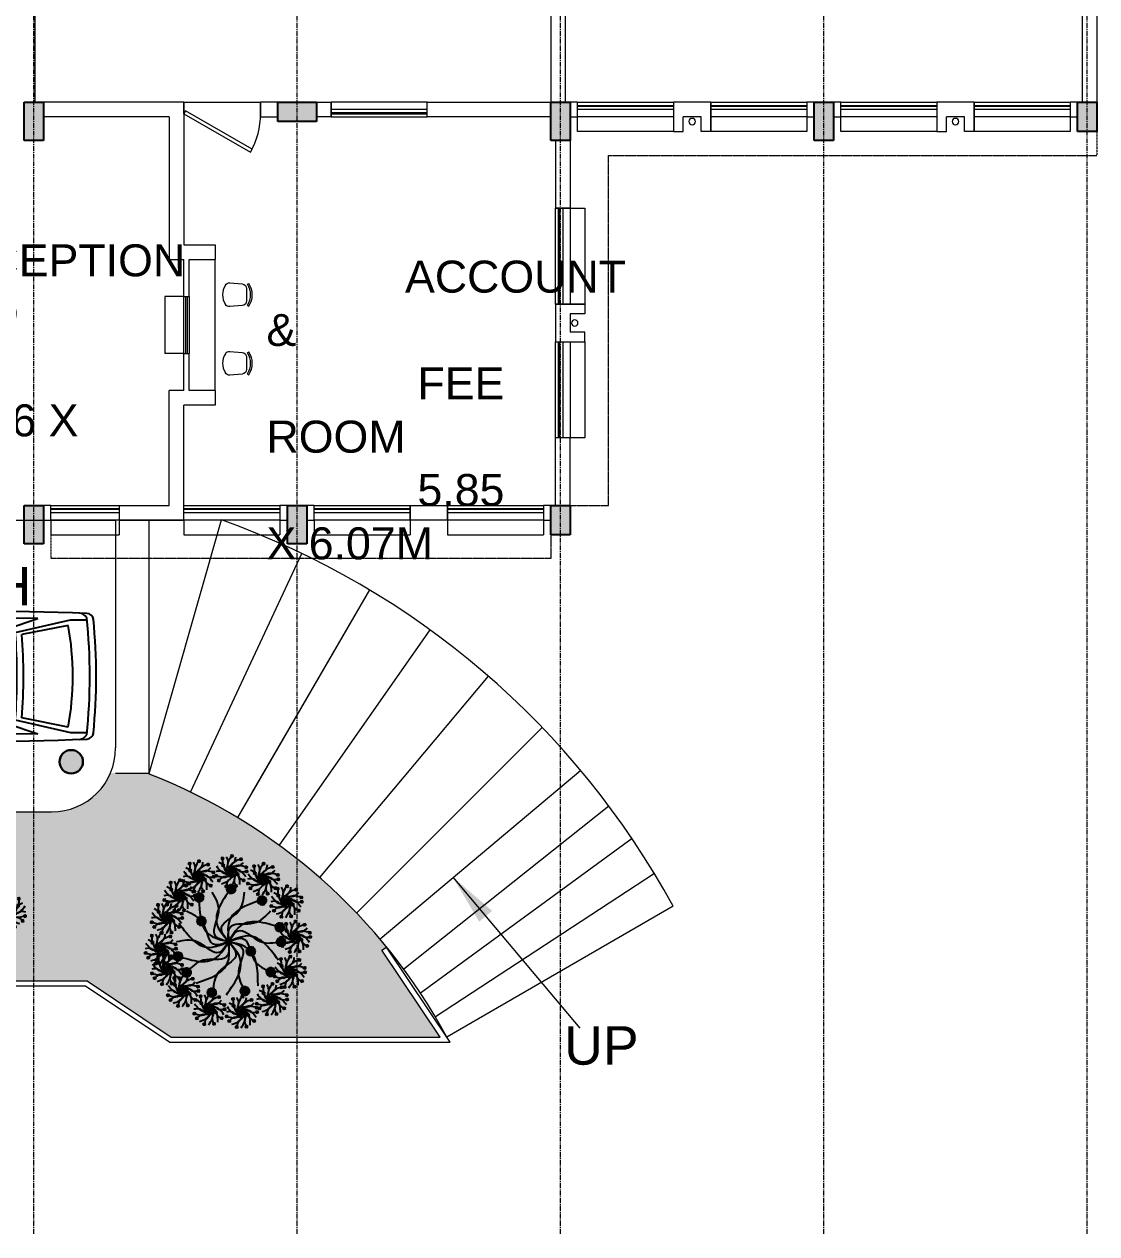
# Model space of a CAD drawing. Header units: inches. Extents: x 719368 to 6315912, y -2624014 to 446967.
# Drawn here: x 5495102 to 5511862, y -2014013 to -1995113 of the extents above; entities that cross this region are included whole.
import ezdxf
from ezdxf.lldxf.tags import DXFTag

# ---------------------------------------------------------------- set-up
doc = ezdxf.new("R2010")
doc.units = ezdxf.units.IN
doc.header["$LTSCALE"] = 20
doc.header["$MEASUREMENT"] = 0
doc.header["$PDMODE"] = 3
for name, pattern in [('CENTER', [2, 1.25, -0.25, 0.25, -0.25]), ('CENTER2', [1.125, 0.75, -0.125, 0.125, -0.125]), ('DASHED2', [0.375, 0.25, -0.125])]:
    doc.linetypes.add(name, pattern=pattern)
doc.layers.get('0').update_dxf_attribs({"color": 51, "lineweight": 30})
doc.layers.get('Defpoints').update_dxf_attribs({"lineweight": 25})
doc.layers.add('Arrow', color=7, linetype='Continuous')
doc.layers.add('Tree', color=3, linetype='Continuous')
for name, color, linetype, lineweight in [('CLL LEV.', 252, 'Continuous', 18), ('COLUMN', 2, 'Continuous', 25), ('DIM', 7, 'Continuous', 13), ('DOOR', 43, 'Continuous', 13), ('FIXTURE', 15, 'DASHDOT', 9), ('Furniture', 13, 'Continuous', 13), ('GRID', 202, 'CENTER', 5), ('Landscaping', 82, 'Continuous', 9), ('PROJ.', 30, 'DASHED2', 13), ('Railing', 34, 'Continuous', 20), ('ramp', 9, 'Continuous', 5), ('Text', 7, 'Continuous', 15), ('Ventilator', 6, 'DASHED', 20), ('WALL', 1, 'Continuous', 18), ('window', 71, 'Continuous', 18), ('Window-Wall', 7, 'Continuous', 20)]:
    doc.layers.add(name, color=color, linetype=linetype, lineweight=lineweight)
doc.styles.add('L120', font='simplex.shx', dxfattribs={"height": 1})
doc.styles.get("Standard").update_dxf_attribs({"font": 'TCCM____.TTF', "height": 100})
doc.styles.add('Tabrej', font='romans.shx')
doc.styles.add('Tabrej.', font='GOTHIC.TTF', dxfattribs={"height": 1})
tags = doc.linetypes.add('DASHDOT', pattern=[1, 0.5, -0.25, 0, -0.25]).pattern_tags.tags
tags[10:11] = [DXFTag(74, 4), DXFTag(75, 0), DXFTag(340, '0'), DXFTag(46, 1.0), DXFTag(50, 0.0), DXFTag(44, 0.0), DXFTag(45, 0.0)]
tags[8:9] = [DXFTag(74, 4), DXFTag(75, 0), DXFTag(340, '0'), DXFTag(46, 1.0), DXFTag(50, 0.0), DXFTag(44, 0.0), DXFTag(45, 0.0)]
tags[6:7] = [DXFTag(74, 4), DXFTag(75, 0), DXFTag(340, '0'), DXFTag(46, 1.0), DXFTag(50, 0.0), DXFTag(44, 0.0), DXFTag(45, 0.0)]
tags[4:5] = [DXFTag(74, 4), DXFTag(75, 0), DXFTag(340, '0'), DXFTag(46, 1.0), DXFTag(50, 0.0), DXFTag(44, 0.0), DXFTag(45, 0.0)]
tags = doc.linetypes.add('DASHED', pattern=[0.75, 0.5, -0.25]).pattern_tags.tags
tags[6:7] = [DXFTag(74, 4), DXFTag(75, 0), DXFTag(340, '0'), DXFTag(46, 1.0), DXFTag(50, 0.0), DXFTag(44, 0.0), DXFTag(45, 0.0)]
tags[4:5] = [DXFTag(74, 4), DXFTag(75, 0), DXFTag(340, '0'), DXFTag(46, 1.0), DXFTag(50, 0.0), DXFTag(44, 0.0), DXFTag(45, 0.0)]
doc.dimstyles.new('DIM', dxfattribs={"dimtxt": 0.8, "dimasz": 0.4, "dimexe": 0.18, "dimexo": 0.0625, "dimgap": 0.1, "dimtad": 0, "dimdec": 3, "dimzin": 0, "dimdsep": 46, "dimtxsty": 'Tabrej', "dimcen": 0, "dimclrd": 251, "dimclre": 256, "dimclrt": 7, "dimadec": 0, "dimazin": 0, "dimtfac": 1, "dimtdec": 3, "dimtofl": 0, "dimtmove": 0, "dimatfit": 3, "dimfxl": 1, "dimtolj": 1, "dimtzin": 0, "dimlwd": -1, "dimlwe": -1, "dimarcsym": 0})
doc.dimstyles.get("Standard").update_dxf_attribs({"dimtxt": 0.18, "dimasz": 0.18, "dimexe": 0.18, "dimexo": 0.0625, "dimgap": 0.09, "dimtad": 0, "dimtih": 1, "dimtoh": 1, "dimdec": 4, "dimzin": 0, "dimdsep": 46, "dimtxsty": 'Standard', "dimcen": 0.09, "dimadec": 0, "dimazin": 0, "dimtfac": 1, "dimtdec": 4, "dimtofl": 0, "dimtmove": 0, "dimatfit": 3, "dimfxl": 1, "dimtolj": 1, "dimtzin": 0, "dimarcsym": 0})

# ---------------------------------------------------------------- blocks, each defined once
blk = doc.blocks.new('*U81')
for p, q in [((0, 0), (0, 5.999999999999999)), ((40, -1.474376176702208e-14), (40, 5.999999999999984))]:
    blk.add_line(p, q)
blk.add_lwpolyline([(0, 8.881784197001252e-16), (34.64101615137753, -20.00000000000001), (35.51601615137753, -18.48445554337724), (0.875, 1.515544456622766)], close=True)
blk.add_arc((0, 0), 40, 330.0000000000001, 359.9999999999999)
blk = doc.blocks.new('New Doors')
at = {"layer": 'DOOR'}
blk.add_line((0, 0.1799072477216317), (1.199381651477543, 0.1799072477216312), dxfattribs=at)
at = {"layer": 'DOOR', "xscale": 0.0299845412869386, "yscale": 0.0299845412869386, "zscale": 0.0299845412869386}
blk.add_blockref('*U81', (0, 0), dxfattribs=at)
blk = doc.blocks.new('VENTILATOR')
at = {"layer": 'Ventilator', "ltscale": 0.02}
for p, q in [((-0.180000000000291, -1.5), (-0.180000000000291, 0)), ((-0.1649999999990541, 0), (-0.1649999999990541, -1.5))]:
    blk.add_line(p, q, dxfattribs=at)
at = {"layer": 'Window-Wall'}
for p, q in [((-0.2299999999995634, 0), (0, 0)), ((-0.2299999999995634, -1.5), (-0.2299999999995634, 0)), ((-0.1149999999997817, 0), (-0.1149999999997817, -1.5)), ((0, 0), (0, -1.5)), ((-0.2299999999995634, -1.5), (0, -1.5))]:
    blk.add_line(p, q, dxfattribs=at)
blk = doc.blocks.new('1.5 M Window')
at = {"layer": 'CLL LEV.'}
for p, q in [((-0.2299999999995634, 0), (-0.4599999999991269, 0)), ((-0.4599999999991269, 0), (-0.4599999999991269, -1.5)), ((-0.4599999999991269, -1.5), (-0.2299999999995634, -1.5))]:
    blk.add_line(p, q, dxfattribs=at)
at = {"layer": 'window'}
for p, q in [((-0.0650000000005093, 0), (-0.0650000000005093, -1.5)), ((-0.0499999999992724, -1.5), (-0.0499999999992724, 0))]:
    blk.add_line(p, q, dxfattribs=at)
at = {"layer": 'Window-Wall'}
for p, q in [((0, 0), (-0.2299999999995634, 0)), ((-0.2299999999995634, 0), (-0.2299999999995634, -1.5)), ((-0.1149999999997817, 0), (-0.1149999999997817, -1.5)), ((0, -1.5), (0, 0)), ((-0.2299999999995634, -1.5), (0, -1.5))]:
    blk.add_line(p, q, dxfattribs=at)
blk = doc.blocks.new('New Shaft')
at = {"layer": 'FIXTURE'}
blk.add_circle((0.3274999999975989, -0.3024592772420078), 0.05, dxfattribs=at)
at = {"layer": 'WALL'}
for p, q in [((0.0349999999925785, 0), (0.6199999999971624, 0)), ((0.0349999999907595, -4.547e-13), (0.0349999999907595, -0.4599999999995817)), ((0.6199999999971624, -8.527e-13), (0.6199999999953434, -0.4600000000008322)), ((0.1849999999903957, -0.4600000000000364), (0.1849999999903957, -0.2300000000000182)), ((0.1849999999903957, -0.2299999999991655), (0.4699999999993452, -0.2299999999991087)), ((0.4699999999993452, -0.4599999999999796), (0.4699999999993452, -0.2299999999999613)), ((0.0349999999907595, -0.4599999999991269), (0.1849999999922147, -0.4599999999991269)), ((0.6199999999989814, -0.4599999999999796), (0.4699999999975262, -0.4599999999999796))]:
    blk.add_line(p, q, dxfattribs=at)
blk = doc.blocks.new('chair1')
for p, q in [((527.4870721769571, 223.5729166666651), (555.8742031836962, 242.9956905133836)), ((527.4870721769564, -223.572916666668), (555.8742031836954, -242.9956905133866))]:
    blk.add_line(p, q)
blk.add_lwpolyline([(57.78737914823243, 204.2636756420529, -0.2838044351802746), (154.6206205289036, 253.0051443462078), (416.0407490489385, 230.2729592575098, -0.3890307372447043), (510.2891555102902, 127.4733835630678), (510.2891555102893, -127.4733835630707, -0.3890307372447047), (416.0407490489378, -230.2729592575127), (154.6206205289036, -253.0051443462107, -0.2838044351802786), (57.78737914823093, -204.2636756420537)], format="xyb")
for centre, radius, start, end in [((389.6731711266473, -1.5972e-12), 389.7073621372094, 148.3892090100921, 211.6107909899075), ((200.7266555102896, -1.0829e-12), 395.9257745676757, 325.6196552761551, 34.38034472384486), ((200.7266555102896, -1.0829e-12), 430.3216079010089, 325.6196552761551, 34.38034472384486)]:
    blk.add_arc(centre, radius, start, end)
blk = doc.blocks.new('*D777')
at = {"layer": 'Defpoints', "color": 0, "transparency": 16777216}
for p in [(5495252.450224152, -1992981.78632938), (5495252.450224152, -1996331.78632938), (5495273.377288166, -1996331.78632938)]:
    blk.add_point(p, dxfattribs=at)
at = {"layer": 'DIM', "transparency": 16777216}
for p, q in [((5495252.512724152, -1992981.78632938), (5495273.557288165, -1992981.78632938)), ((5495252.512724152, -1996331.78632938), (5495273.557288165, -1996331.78632938))]:
    blk.add_line(p, q, dxfattribs=at)
at = {"layer": 'DIM', "color": 251, "transparency": 16777216}
for p, q in [((5495273.377288166, -1992982.18632938), (5495273.377288166, -1994653.948234142)), ((5495273.377288166, -1996331.386329381), (5495273.377288166, -1994659.624424619))]:
    blk.add_line(p, q, dxfattribs=at)
for points in [[(5495273.310621499, -1992982.18632938), (5495273.443954832, -1992982.18632938), (5495273.377288166, -1992981.78632938)], [(5495273.310621499, -1996331.386329381), (5495273.443954832, -1996331.386329381), (5495273.377288166, -1996331.78632938)]]:
    blk.add_solid(points, dxfattribs=at)
at = {"layer": 'DIM', "color": 7, "transparency": 16777216, "insert": (5495273.377288166, -1994656.78632938), "char_height": 0.5, "attachment_point": 5, "rotation": 90, "style": 'Tabrej'}
blk.add_mtext('\\A1;3350.000\\P [10990\'-10"]', dxfattribs=at)
blk = doc.blocks.new('PLANTDF')
at = {"color": 1, "lineweight": -3}
for centre, start, end in [((9523.17395564638, -929.8259844103453), 254.6787355318637, 318.507277087344), ((9523.19695174116, -929.8241370136044), 230.6787355320873, 294.507277088827), ((9523.153699072403, -929.8370254456399), 278.6787355325631, 342.5072770895728), ((9523.15167432236, -929.9194610050688), 14.67873553222624, 78.50727708772446), ((9523.216351576262, -929.9278691417012), 86.67873553321755, 150.5072770882663), ((9523.21871112303, -929.8318026870965), 206.6787355312655, 270.5072770896726), ((9523.13968456489, -929.8553510241801), 302.6787355334631, 6.507277088643888), ((9523.138576382466, -929.9004695011748), 350.6787355326362, 54.507277088133), ((9523.23386993518, -929.912857800972), 110.6787355335168, 174.5072770892628), ((9523.2354713972, -929.8476559662345), 182.6787355316195, 246.5072770898981), ((9523.134335359508, -929.8777924869544), 326.6787355310985, 30.50727708836977), ((9523.24376809006, -929.892018900338), 134.6787355333775, 198.507277089071), ((9523.24433456, -929.8689556750328), 158.6787355324081, 222.5072770895164), ((9522.984943451838, -929.8797582678993), 254.6787355318637, 318.507277087344), ((9522.982352231855, -929.9852570526332), 38.67873553348718, 102.5072770877422), ((9523.005229902168, -929.9882311828908), 62.67873553118743, 126.5072770889639), ((9523.007939546615, -929.877910871158), 230.6787355320873, 294.507277088827), ((9522.96468687786, -929.890799303193), 278.6787355325631, 342.5072770895728), ((9522.962662127818, -929.9732348626221), 14.67873553222624, 78.50727708772446), ((9523.027339381717, -929.981642999254), 86.67873553321755, 150.5072770882663), ((9523.029698928487, -929.8855765446502), 206.6787355312655, 270.5072770896726), ((9522.950672370347, -929.909124881734), 302.6787355334631, 6.507277088643888), ((9522.94956418792, -929.9542433587284), 350.6787355326362, 54.507277088133), ((9523.04485774064, -929.966631658526), 110.6787355335168, 174.5072770892628), ((9523.04645920266, -929.9014298237882), 182.6787355316195, 246.5072770898981), ((9522.945323164966, -929.9315663445076), 326.6787355310985, 30.50727708836977), ((9523.054755895517, -929.9457927578917), 134.6787355333775, 198.507277089071), ((9523.05532236546, -929.922729532586), 158.6787355324081, 222.5072770895164), ((9523.1713644264, -929.9314831950801), 38.67873553348718, 102.5072770877422), ((9523.19424209671, -929.9344573253377), 62.67873553118743, 126.5072770889639), ((9523.361289236855, -929.8909964100154), 254.6787355318637, 318.507277087344), ((9523.358698016877, -929.9964951947501), 38.67873553348718, 102.5072770877422), ((9523.381575687188, -929.9994693250077), 62.67873553118743, 126.5072770889639), ((9523.384285331636, -929.8891490132744), 230.6787355320873, 294.507277088827), ((9523.34103266288, -929.9020374453099), 278.6787355325631, 342.5072770895728), ((9523.339007912838, -929.9844730047392), 14.67873553222624, 78.50727708772446), ((9523.403685166739, -929.9928811413713), 86.67873553321755, 150.5072770882663), ((9523.406044713509, -929.8968146867663), 206.6787355312655, 270.5072770896726), ((9523.327018155367, -929.92036302385), 302.6787355334631, 6.507277088643888), ((9523.325909972944, -929.965481500845), 350.6787355326362, 54.507277088133), ((9523.42120352566, -929.9778698006422), 110.6787355335168, 174.5072770892628), ((9523.42280498768, -929.9126679659047), 182.6787355316195, 246.5072770898981), ((9523.321668949984, -929.9428044866246), 326.6787355310985, 30.50727708836977), ((9523.43110168054, -929.9570309000079), 134.6787355333775, 198.507277089071), ((9523.431668150477, -929.9339676747028), 158.6787355324081, 222.5072770895164), ((9522.866448887253, -930.0317781967972), 254.6787355318637, 318.507277087344), ((9522.863857667275, -930.137276981532), 38.67873553348718, 102.5072770877422), ((9522.886735337584, -930.1402511117894), 62.67873553118743, 126.5072770889639), ((9522.889444982033, -930.029930800056), 230.6787355320873, 294.507277088827), ((9522.84619231328, -930.042819232092), 278.6787355325631, 342.5072770895728), ((9522.844167563237, -930.1252547915207), 14.67873553222624, 78.50727708772446), ((9522.908844817137, -930.1336629281527), 86.67873553321755, 150.5072770882663), ((9522.911204363903, -930.037596473548), 206.6787355312655, 270.5072770896726), ((9522.832177805763, -930.0611448106321), 302.6787355334631, 6.507277088643888), ((9522.83106962334, -930.1062632876267), 350.6787355326362, 54.507277088133), ((9522.92636317606, -930.118651587424), 110.6787355335168, 174.5072770892628), ((9522.927964638076, -930.0534497526863), 182.6787355316195, 246.5072770898981), ((9522.826828600384, -930.0835862734067), 326.6787355310985, 30.50727708836977), ((9522.936261330937, -930.0978126867896), 134.6787355333775, 198.507277089071), ((9522.936827800873, -930.0747494614847), 158.6787355324081, 222.5072770895164), ((9523.336639266836, -930.0308945579214), 254.6787355318637, 318.507277087344), ((9523.334048046852, -930.136393342656), 38.67873553348718, 102.5072770877422), ((9523.356925717164, -930.1393674729137), 62.67873553118743, 126.5072770889639), ((9523.359635361612, -930.0290471611803), 230.6787355320873, 294.507277088827), ((9523.316382692858, -930.0419355932152), 278.6787355325631, 342.5072770895728), ((9523.314357942816, -930.1243711526448), 14.67873553222624, 78.50727708772446), ((9523.379035196716, -930.132779289277), 86.67873553321755, 150.5072770882663), ((9523.381394743486, -930.0367128346724), 206.6787355312655, 270.5072770896726), ((9523.302368185345, -930.060261171756), 302.6787355334631, 6.507277088643888), ((9523.301260002918, -930.1053796487506), 350.6787355326362, 54.507277088133), ((9523.396553555636, -930.1177679485482), 110.6787355335168, 174.5072770892628), ((9523.398155017656, -930.0525661138104), 182.6787355316195, 246.5072770898981), ((9523.297018979965, -930.0827026345306), 326.6787355310985, 30.50727708836977), ((9523.40645171051, -930.0969290479137), 134.6787355333775, 198.507277089071), ((9523.407018180456, -930.0738658226088), 158.6787355324081, 222.5072770895164), ((9522.851616587606, -930.1180319267213), 254.6787355318637, 318.507277087344), ((9522.87461268238, -930.1161845299803), 230.6787355320873, 294.507277088827), ((9522.831360013628, -930.1290729620152), 278.6787355325631, 342.5072770895728), ((9522.829335263588, -930.2115085214444), 14.67873553222624, 78.50727708772446), ((9522.896372064257, -930.1238502034724), 206.6787355312655, 270.5072770896726), ((9522.817345506115, -930.1473985405563), 302.6787355334631, 6.507277088643888), ((9522.81623732369, -930.1925170175508), 350.6787355326362, 54.507277088133), ((9522.911530876407, -930.204905317348), 110.6787355335168, 174.5072770892628), ((9522.913132338428, -930.1397034826106), 182.6787355316195, 246.5072770898981), ((9522.811996300736, -930.16984000333), 326.6787355310985, 30.50727708836977), ((9522.921429031288, -930.184066416714), 134.6787355333775, 198.507277089071), ((9522.921995501225, -930.1610031914082), 158.6787355324081, 222.5072770895164), ((9522.849025367625, -930.2235307114553), 38.67873553348718, 102.5072770877422), ((9522.871903037936, -930.2265048417128), 62.67873553118743, 126.5072770889639), ((9522.894012517489, -930.2199166580763), 86.67873553321755, 150.5072770882663), ((9523.028163981247, -930.1883308580498), 254.6787355318637, 318.507277087344), ((9523.051160076024, -930.1864834613092), 230.6787355320873, 294.507277088827), ((9523.007907407271, -930.1993718933444), 278.6787355325631, 342.5072770895728), ((9523.005882657228, -930.2818074527733), 14.67873553222624, 78.50727708772446), ((9523.070559911132, -930.2902155894052), 86.67873553321755, 150.5072770882663), ((9523.0729194579, -930.1941491348014), 206.6787355312655, 270.5072770896726), ((9522.99389289976, -930.217697471884), 302.6787355334631, 6.507277088643888), ((9522.992784717331, -930.26281594888), 350.6787355326362, 54.507277088133), ((9523.088078270048, -930.2752042486763), 110.6787355335168, 174.5072770892628), ((9523.089679732071, -930.2100024139386), 182.6787355316195, 246.5072770898981), ((9522.988543694377, -930.2401389346588), 326.6787355310985, 30.50727708836977), ((9523.097976424928, -930.254365348042), 134.6787355333775, 198.507277089071), ((9523.098542894868, -930.2313021227368), 158.6787355324081, 222.5072770895164), ((9523.025572761266, -930.293829642784), 38.67873553348718, 102.5072770877422), ((9523.04845043158, -930.2968037730417), 62.67873553118743, 126.5072770889639), ((9523.460761159604, -930.2531015847452), 254.6787355318637, 318.507277087344), ((9523.458169939624, -930.3586003694801), 38.67873553348718, 102.5072770877422), ((9523.481047609934, -930.3615744997372), 62.67873553118743, 126.5072770889639), ((9523.48375725438, -930.251254188004), 230.6787355320873, 294.507277088827), ((9523.440504585627, -930.2641426200398), 278.6787355325631, 342.5072770895728), ((9523.438479835584, -930.3465781794687), 14.67873553222624, 78.50727708772446), ((9523.503157089486, -930.3549863161007), 86.67873553321755, 150.5072770882663), ((9523.505516636253, -930.258919861497), 206.6787355312655, 270.5072770896726), ((9523.42649007811, -930.28246819858), 302.6787355334631, 6.507277088643888), ((9523.425381895688, -930.3275866755754), 350.6787355326362, 54.507277088133), ((9523.520675448404, -930.339974975372), 110.6787355335168, 174.5072770892628), ((9523.522276910424, -930.2747731406344), 182.6787355316195, 246.5072770898981), ((9523.421140872731, -930.3049096613547), 326.6787355310985, 30.50727708836977), ((9523.530573603284, -930.3191360747376), 134.6787355333775, 198.507277089071), ((9522.898638930952, -930.3029132006261), 254.6787355318637, 318.507277087344), ((9522.896047710972, -930.4084119853608), 38.67873553348718, 102.5072770877422), ((9522.91892538128, -930.411386115618), 62.67873553118743, 126.5072770889639), ((9522.921635025728, -930.3010658038851), 230.6787355320873, 294.507277088827), ((9522.878382356976, -930.3139542359207), 278.6787355325631, 342.5072770895728), ((9522.876357606934, -930.3963897953496), 14.67873553222624, 78.50727708772446), ((9522.941034860833, -930.4047979319816), 86.67873553321755, 150.5072770882663), ((9522.943394407605, -930.3087314773774), 206.6787355312655, 270.5072770896726), ((9522.864367849465, -930.3322798144608), 302.6787355334631, 6.507277088643888), ((9522.86325966704, -930.3773982914554), 350.6787355326362, 54.507277088133), ((9522.958553219756, -930.3897865912528), 110.6787355335168, 174.5072770892628), ((9522.960154681774, -930.324584756515), 182.6787355316195, 246.5072770898981), ((9522.85901864408, -930.3547212772354), 326.6787355310985, 30.50727708836977), ((9522.968451374636, -930.3689476906185), 134.6787355333775, 198.507277089071), ((9522.96901784457, -930.3458844653136), 158.6787355324081, 222.5072770895164), ((9523.401171842115, -930.3444954964276), 254.6787355318637, 318.507277087344), ((9523.380915268139, -930.3555365317222), 278.6787355325631, 342.5072770895728), ((9523.445927318766, -930.3503137731785), 206.6787355312655, 270.5072770896726), ((9523.366900760626, -930.3738621102623), 302.6787355334631, 6.507277088643888), ((9523.365792578203, -930.4189805872568), 350.6787355326362, 54.507277088133), ((9523.461086130917, -930.4313688870544), 110.6787355335168, 174.5072770892628), ((9523.462687592935, -930.3661670523168), 182.6787355316195, 246.5072770898981), ((9523.361551555245, -930.3963035730368), 326.6787355310985, 30.50727708836977), ((9523.4709842858, -930.41052998642), 134.6787355333775, 198.507277089071), ((9523.471550755736, -930.387466761115), 158.6787355324081, 222.5072770895164), ((9523.010323252172, -930.4579551186598), 302.6787355334631, 6.507277088643888), ((9523.106110084482, -930.4502600607144), 182.6787355316195, 246.5072770898981), ((9523.004974046788, -930.4803965814348), 326.6787355310985, 30.50727708836977), ((9523.11497324728, -930.4715597695127), 158.6787355324081, 222.5072770895164), ((9523.398580622135, -930.4499942811623), 38.67873553348718, 102.5072770877422), ((9523.421458292443, -930.4529684114196), 62.67873553118743, 126.5072770889639), ((9523.424167936892, -930.3426480996865), 230.6787355320873, 294.507277088827), ((9523.378890518095, -930.4379720911513), 14.67873553222624, 78.50727708772446), ((9523.443567771996, -930.4463802277832), 86.67873553321755, 150.5072770882663), ((9523.04459433366, -930.4285885048253), 254.6787355318637, 318.507277087344), ((9523.04200311368, -930.5340872895598), 38.67873553348718, 102.5072770877422), ((9523.064880783988, -930.5370614198174), 62.67873553118743, 126.5072770889639), ((9523.067590428436, -930.426741108084), 230.6787355320873, 294.507277088827), ((9523.024337759683, -930.4396295401199), 278.6787355325631, 342.5072770895728), ((9523.022313009642, -930.522065099549), 14.67873553222624, 78.50727708772446), ((9523.08699026354, -930.5304732361806), 86.67873553321755, 150.5072770882663), ((9523.089349810312, -930.4344067815763), 206.6787355312655, 270.5072770896726), ((9523.009215069746, -930.5030735956548), 350.6787355326362, 54.507277088133), ((9523.104508622464, -930.515461895452), 110.6787355335168, 174.5072770892628), ((9523.114406777344, -930.4946229948176), 134.6787355333775, 198.507277089071), ((9523.241622356905, -930.4530323606084), 254.6787355318637, 318.507277087344), ((9523.239031136925, -930.5585311453433), 38.67873553348718, 102.5072770877422), ((9523.261908807237, -930.5615052756008), 62.67873553118743, 126.5072770889639), ((9523.264618451685, -930.4511849638676), 230.6787355320873, 294.507277088827), ((9523.221365782929, -930.4640733959034), 278.6787355325631, 342.5072770895728), ((9523.219341032887, -930.5465089553322), 14.67873553222624, 78.50727708772446), ((9523.284018286788, -930.5549170919644), 86.67873553321755, 150.5072770882663), ((9523.286377833556, -930.4588506373597), 206.6787355312655, 270.5072770896726), ((9523.207351275416, -930.4823989744434), 302.6787355334631, 6.507277088643888), ((9523.206243092993, -930.527517451438), 350.6787355326362, 54.507277088133), ((9523.301536645708, -930.5399057512357), 110.6787355335168, 174.5072770892628), ((9523.303138107725, -930.4747039164977), 182.6787355316195, 246.5072770898981), ((9523.202002070035, -930.504840437218), 326.6787355310985, 30.50727708836977), ((9523.31143480059, -930.5190668506012), 134.6787355333775, 198.507277089071), ((9523.312001270524, -930.4960036252963), 158.6787355324081, 222.5072770895164)]:
    blk.add_arc(centre, 0.0554807208591023, start, end, dxfattribs=at)
at = {"color": 64, "lineweight": -3}
for points in [[(9522.984576549074, -930.4444711169274), (9523.079264614229, -930.2173931453508), (9523.26974102952, -930.1555036063544), (9523.253927593123, -930.0204185416658), (9523.301271452268, -929.9068790221182)], [(9523.003599190912, -929.9303460133003), (9523.190302954188, -930.0905706669485), (9523.190302954188, -930.290849422234), (9523.323663105799, -930.3175535311757), (9523.417015548666, -930.397665858)], [(9523.377132943408, -929.944166771588), (9523.282444878252, -930.1712447431654), (9523.09196846296, -930.2331342821602), (9523.107781899362, -930.3682193468496), (9523.060438040213, -930.4817588663975)], [(9523.169098107033, -930.5120657327697), (9523.112229278096, -930.2726995464482), (9523.229950176798, -930.11067062981), (9523.137755829184, -930.0106794214947), (9523.109320960668, -929.8909959984517)], [(9523.192611385452, -929.8765721557463), (9523.249480214388, -930.1159383420676), (9523.131759315684, -930.2779672587061), (9523.223953663299, -930.3779584670211), (9523.252388531811, -930.4976418900644)], [(9523.358110301573, -930.4582918752158), (9523.171406538297, -930.2980672215676), (9523.171406538297, -930.097788466282), (9523.038046386682, -930.0710843573407), (9522.944693943817, -929.9909720305161)], [(9522.875026591184, -930.2813268734856), (9523.085103927873, -930.1532731836992), (9523.275580343165, -930.2151627226943), (9523.342188013205, -930.0965817049704), (9523.44722685498, -930.0325543263176)], [(9522.88229259381, -930.0849485583695), (9523.127516799681, -930.1048313074872), (9523.245237698386, -930.2668602241253), (9523.368824608824, -930.2100771717168), (9523.491437165805, -930.2200182163936)], [(9523.479416898672, -930.3036893301463), (9523.2341926928, -930.2838065810288), (9523.116471794096, -930.1217776643904), (9522.992884883659, -930.1785607167993), (9522.870272326676, -930.1686196721226)], [(9523.4866829013, -930.1073110150301), (9523.276605564608, -930.2353647048168), (9523.08612914932, -930.1734751658217), (9523.019521479277, -930.2920561835452), (9522.914482637503, -930.3560835621986)]]:
    blk.add_spline(points, degree=3, dxfattribs=at)
blk = doc.blocks.new('02PCAR01')
at = {"color": 0, "linetype": 'ByBlock'}
for p, q in [((-137.9997438427015, 26.02802630609608), (-144.9997438427015, 26.02802630609608)), ((-112.5247819854683, 20.16499277812227), (-137.9997438427015, 26.02802630609608)), ((-136.9130736546792, 23.49530788033076), (-115.5914849860858, 19.26288349976949)), ((-122.9401215569276, 26.61152007061128), (-92.4825269204805, 26.842350233243)), ((-109.2888132979967, 22.08449975347685), (-122.9401215569276, 26.61152007061128)), ((-89.35098485400908, 22.08449975347685), (-92.4825269204805, 26.842350233243)), ((-90.39052768432225, 26.87140577818968), (-54.31320606322538, 27.31692413403835)), ((-87.23477266372788, 22.08449975347685), (-90.39052768432225, 26.87140577818968)), ((-54.31320606322538, 27.31692413403835), (-67.49966556103323, 22.08449975347685)), ((-48.33139423533862, 25.72324851662847), (-60.00702973400735, 22.19852836608698)), ((-89.35098485400908, 22.08449975347685), (-109.2888132979967, 22.08449975347685)), ((-67.49966556103323, 22.08449975347685), (-87.23477266372788, 22.08449975347685)), ((-5.999743842701491, 20.97197369390415), (-39.99974384270149, 15.97197369390415)), ((-5.999743842701491, -20.97197369390392), (-39.99974384270149, -15.97197369390392)), ((-112.5133255233961, -20.10595152365045), (-137.9997438427015, -25.97197369390392)), ((-136.9130736546792, -23.35685276945196), (-115.5914849860858, -19.12442838889046)), ((-109.2888132979967, -21.94604464259828), (-122.9401215569276, -26.47306495973271)), ((-89.35098485400908, -21.94604464259805), (-109.2888132979967, -21.94604464259828)), ((-89.35098485400908, -21.94604464259805), (-92.4825269204805, -26.70389512236443)), ((-87.23477266372788, -21.94604464259828), (-90.39052768432225, -26.73295066731089)), ((-67.49966556103323, -21.94604464259828), (-87.23477266372788, -21.94604464259828)), ((-54.31320606322538, -27.17846902315955), (-67.49966556103323, -21.94604464259828)), ((-48.33139423534863, -25.52351837676929), (-60.00702973400189, -21.99879822623257)), ((-137.9997438427015, -25.97197369390392), (-144.9997438427015, -25.97197369390392)), ((-122.9401215569276, -26.47306495973271), (-92.4825269204805, -26.70389512236443)), ((-90.39052768432225, -26.73295066731089), (-54.31320606322538, -27.17846902315955))]:
    blk.add_line(p, q, dxfattribs=at)
for centre, radius, start, end in [((-145.4087945331544, 25.93781619222), 3.135129170786206, 92.11191054820024, 173.4899239594744), ((-77.24322301448001, -1914.326592704805), 1944.596564051584, 88.89024164479488, 92.01225468054943), ((-141.5738679889762, 24.61468900444811), 4.598671866932504, 94.39870535499537, 147.5288077091498), ((-30.01866529687959, -77.69189224817183), 108.3074141948626, 76.66074678640614, 96.565500417639), ((-8.860424086256671, 25.33013629940956), 3.135129170786206, 17.81787627694077, 78.39420676235203), ((110.8856496775431, 0.09986506992822797), 260.7284208544678, 174.2342012638163, 185.7657987361837), ((111.8924411696164, 0.09986506992822797), 258.7568396342944, 174.0141861234871, 185.985813876513), ((-7.970602699153687, 0.09986506992822797), 131.0586831458065, 169.6897201036084, 190.3102798963917), ((-47.46438045953187, 22.85126538426834), 3, 31.14552362731522, 106.7983717813039), ((-87.12257143773559, 0.09986506992822797), 48.72014591624971, 330.077416555536, 29.92258344446025), ((-95.47226908039147, 0.9123484636440935), 93.12114487892485, 343.0347118802515, 15.8141098076295), ((-5.75369369883947, 24.64295367701561), 3.135129170786206, 14.3451658517873, 76.66074678640665), ((-111.753063082509, 0.9132167133986968), 111.7567944633005, 346.3976144562911, 12.66699730641171), ((146.0145102396043, 0.09986506992822797), 262.311399289117, 175.797135393886, 184.202864606114), ((147.7145241552159, 0.1035530634626411), 261.0114132064164, 175.5918764209578, 184.4407231079924), ((-59.14001595820059, 19.32654523372685), 3, 106.7983717813039, 193.6630841216152), ((-142.7041877140125, 0.09986506992777322), 82.74774914337145, 347.0683172584346, 12.93168274156549), ((-59.14001595819491, -19.12681509387244), 3, 166.3369158783852, 253.201628218692), ((-145.4087945331537, -25.73808605236354), 3.135129170786206, 186.5100760405258, 267.888089451813), ((-141.5738679889762, -24.41495886459211), 4.598671866932504, 212.4711922908502, 265.6012946450047), ((-47.46438045954187, -22.65153524440939), 3, 253.2016282186949, 328.8544763726824), ((-30.01866529687959, 77.89162238802783), 108.3074141948626, 263.434499582361, 283.1155720064253), ((-9.36582196846507, -25.23291203340614), 3.135129170786206, 281.3248561490798, 340.8825750929797), ((-6.153390125811029, -24.53717326141214), 3.135129170786206, 283.1155720064243, 344.5941487848717), ((-77.24322301448638, 1914.526322844674), 1944.596564051597, 267.9877453194509, 271.1097583552053)]:
    blk.add_arc(centre, radius, start, end, dxfattribs=at)
blk = doc.blocks.new('C2')
at = {"layer": 'COLUMN'}
h = blk.add_hatch(color=7, dxfattribs=at)
h.dxf.hatch_style = 1
h.paths.add_polyline_path([(0.2999999999992724, 0), (0, 0), (0, -0.599999999999909), (0.2999999999992724, -0.599999999999909)])
for p, q in [((0, 0), (0, -0.599999999999909)), ((0.2999999999992724, 0), (0, 0)), ((0.2999999999992724, -0.599999999999909), (0.2999999999992724, 0)), ((0, -0.599999999999909), (0.2999999999992724, -0.599999999999909))]:
    blk.add_line(p, q, dxfattribs=at)
blk = doc.blocks.new('CU')
at = {"layer": 'WALL', "linetype": 'CENTER2'}
h = blk.add_hatch(color=256, dxfattribs=at)
h.dxf.hatch_style = 1
h.paths.add_polyline_path([(0, 0.0350000000000001), (0, -0.2650000000000004), (0.4600000000000364, -0.2650000000000004), (0.4600000000000364, 0.035)])
at = {"layer": 'COLUMN', "linetype": 'CENTER2'}
blk.add_lwpolyline([(0, 0.0350000000000001), (0, -0.2650000000000004), (0.4600000000000364, -0.2650000000000004), (0.4600000000000364, 0.035), (0, 0.0350000000000001)], dxfattribs=at)
blk = doc.blocks.new('A$C792C4BBB')
at = {"lineweight": 30, "ltscale": 0.05}
h = blk.add_hatch(color=0, dxfattribs=at)
h.dxf.hatch_style = 1
h.paths.add_polyline_path([(1.866116538843925, -3.774973341363875, 1), (2.23211653884573, -3.774973341363875, 1)])
at = {"layer": 'Landscaping'}
h = blk.add_hatch(dxfattribs=at)
h.set_pattern_fill('DOTS', color=256, scale=1.5, style=0)
h.set_pattern_definition([(0, (-7.821730925025568, -8.083454481365152), (0.046875, 0.09375), [0, -0.09375])])
edge = h.paths.add_edge_path()
edge.add_line((-6.973667041688585, -6.678957476426816), (-6.907281095408776, -6.723599453718758))
edge.add_line((-6.907281095408776, -6.723599453718758), (-7.821730925025568, -8.083454481365152))
edge.add_line((-7.821730925025568, -8.083454481365152), (-3.611177206244974, -8.083454481365152))
edge.add_line((-3.611177206244974, -8.083454481365152), (-2.287092830005349, -7.19729419895566))
edge.add_line((-2.287092830005349, -7.19729419895566), (2.297424124821191, -7.19729419895566))
edge.add_line((2.297424124821191, -7.19729419895566), (3.611804715064864, -8.076960099366488))
edge.add_line((3.611804715064864, -8.076960099366488), (7.814606241045027, -8.076960099366488))
edge.add_line((7.814606241045027, -8.076960099366488), (6.902570696675677, -6.720695293759157))
edge.add_line((6.902570696675677, -6.720695293759157), (6.973142958658282, -6.673238181321692))
edge.add_arc((0.0020360801152615, -12.28019155639104), 8.946186744209587, 38.81017989663218, 68.5702421947414)
edge.add_line((3.270617545024563, -3.952488843786397), (2.663009703963903, -3.951895578704983))
edge.add_arc((1.742999999996833, -3.559999999995947), 1.000000000002633, 270.00000000009976, 336.9275006287611, ccw=False)
edge.add_line((1.742999999998573, -4.559999999998581), (-1.742999999998574, -4.559999999998581))
edge.add_arc((-1.742999999998574, -3.559999999998582), 0.9999999999999982, 203.2085638020531, 270.00000000000006, ccw=False)
edge.add_line((-2.662076447852071, -3.95407928516972), (-3.271230085649634, -3.954329086337054))
edge.add_arc((0.0020360801218677, -12.28019155638202), 8.946186744199322, 111.4619927745131, 141.2368117026059)
at = {"layer": 'COLUMN', "lineweight": 30, "ltscale": 0.05}
blk.add_circle((2.049116538844828, -3.774973341363875), 0.183, dxfattribs=at)
at = {"layer": 'Railing', "color": 26}
for points in [[(-6.973667041688585, -6.678957476426816), (-7.971933772798858, -8.16345448136508), (-3.586876747407587, -8.16345448136508), (-2.262792371167961, -7.277294198955814), (2.273123665983803, -7.277294198955588), (3.587504256227475, -8.156960099366643), (7.970888473856259, -8.156960099366412), (6.973142958657732, -6.673238181322062)], [(-6.907281095408776, -6.723599453718758), (-7.821730925025568, -8.083454481365152), (-3.611177206244974, -8.083454481365152), (-2.287092830005349, -7.19729419895566), (2.297424124821191, -7.19729419895566), (3.611804715064864, -8.076960099366488), (7.814606241045027, -8.076960099366488), (6.902570696675677, -6.720695293759157), (6.973142958657732, -6.673238181322062)]]:
    blk.add_lwpolyline(points, dxfattribs=at)
at = {"layer": 'ramp', "ltscale": 0.05}
for p, q in [((2.73699953922798, 0.002247233205110888), (4.398392454228343, 0.002928535694032064)), ((3.2684760471261, -3.959999667033657), (3.26685186533517, 0.000655348939403666)), ((3.2684760471261, -3.959999667033657), (4.398392454228343, 0.002928535694032064)), ((3.915323834396048, -4.251188679851808), (5.652754361167879, -0.5212642467692348)), ((6.709031791721898, -1.090053170773025), (4.645718174436254, -4.646983089253105)), ((6.70903179172187, -1.090053170773018), (4.865801304705982, -4.267583533096968)), ((7.654348085999487, -1.713966614180642), (5.298943610906065, -5.080770503391562)), ((8.565565174111697, -2.437988651499261), (5.928131249512887, -5.58377895218603)), ((9.40737144159118, -3.239027068176789), (6.508886970869995, -6.139889729872422)), ((3.2684760471261, -3.959999667033657), (2.738624462919773, -3.960216948087293)), ((10.01084161494109, -3.911989818215297), (6.875652944682443, -6.548065356342804)), ((10.45091747616389, -4.468414157100334), (7.24438541537566, -7.014859838446476)), ((10.8117480238555, -4.975869804297055), (7.507868317128199, -7.391805002136323)), ((11.16153803193107, -5.522343914414478), (7.738768124536975, -7.759735332000481)), ((11.45533013047284, -6.033188758185965), (7.918764380565833, -8.076960099366516))]:
    blk.add_line(p, q, dxfattribs=at)
for centre, radius, start, end in [((0.002036080121115447, -12.28019155638006), 13.04618674419723, 28.60950156388025, 70.30676995309634), ((-0.009509475126435518, -12.36585758832099), 9.013998446949811, 28.41171832653033, 68.67514281336818)]:
    blk.add_arc(centre, radius, start, end, dxfattribs=at)
at = {"layer": 'Window-Wall', "lineweight": 15}
for p, q in [((-2.742999999998573, 0), (2.742999999998573, 0)), ((2.742999999998573, 0), (2.742999999998573, -3.559999999998581))]:
    blk.add_line(p, q, dxfattribs=at)
at = {"layer": 'Window-Wall', "lineweight": 15, "ltscale": 0.03}
blk.add_line((-1.742999999998573, -4.559999999998581), (1.742999999998573, -4.559999999998581), dxfattribs=at)
blk.add_arc((1.742999999998573, -3.559999999998581), 1, 270, 0, dxfattribs=at)
at = {"layer": 'Arrow', "xscale": 0.03390129313220053, "yscale": 0.03390129313220053, "zscale": 0.03390129313220053, "rotation": 180}
blk.add_blockref('02PCAR01', (-2.639206326193252, -2.436421109214479), dxfattribs=at)
at = {"layer": 'Tree'}
for p, xscale, yscale, zscale, rotation in [((7353.186739492615, 136.5955442588594), -0.7682003146567565, 0.7682003146567565, 0.7682003146567565, 355.5294534335964), ((7353.699753086686, 136.6778212634809), -0.7682003146567565, 0.7682003146567565, 0.7682003146567565, 355.5294534335964), ((7354.194447701457, 136.5564057653145), -0.7682003146567565, 0.7682003146567565, 0.7682003146567565, 355.5294534335964), ((7352.889355519897, 136.2984182399648), -0.7682003146567565, 0.7682003146567565, 0.7682003146567565, 355.5294534335964), ((24956.69373452655, 476.104711369608), -2.608229868621348, 2.608229868621348, 2.608229868621348, 355.5294534335964), ((-7348.055568072627, 136.0480440680007), 0.7682003146567565, 0.7682003146567565, 0.7682003146567565, 4.47054656640355), ((7354.561588279314, 136.2042636322612), -0.7682003146567565, 0.7682003146567565, 0.7682003146567565, 355.5294534335964), ((7352.692624101038, 135.9510153567089), -0.7682003146567565, 0.7682003146567565, 0.7682003146567565, 355.5294534335964), ((7354.693764748366, 135.6540344631671), -0.7682003146567565, 0.7682003146567565, 0.7682003146567565, 355.5294534335964), ((7352.596545236053, 135.4710495341361), -0.7682003146567565, 0.7682003146567565, 0.7682003146567565, 355.5294534335964), ((7352.69719778993, 135.1510708073653), -0.7682003146567565, 0.7682003146567565, 0.7682003146567565, 355.5294534335964), ((7354.61298733225, 135.1038098292388), -0.7682003146567565, 0.7682003146567565, 0.7682003146567565, 355.5294534335964), ((7352.94615508419, 134.8103527606664), -0.7682003146567565, 0.7682003146567565, 0.7682003146567565, 355.5294534335964), ((7353.357357973765, 134.5242381279038), -0.7682003146567565, 0.7682003146567565, 0.7682003146567565, 355.5294534335964), ((7354.333960911717, 134.6783022952505), -0.7682003146567565, 0.7682003146567565, 0.7682003146567565, 355.5294534335964), ((7353.864011761885, 134.4802197943763), -0.7682003146567565, 0.7682003146567565, 0.7682003146567565, 355.5294534335964)]:
    blk.add_blockref('PLANTDF', p, dxfattribs=dict(at, xscale=xscale, yscale=yscale, zscale=zscale, rotation=rotation))
at = {"layer": 'WALL', "char_height": 0.6, "width": 2.986567828766738, "attachment_point": 1, "rotation": 0.0234957996067012, "style": 'Tabrej.'}
for s, insert in [('{\\fArial|b0|i0|c0|p34;PORCH}', (-1.601871709501111, -0.7321673920911564)), ('{\\fArial|b0|i0|c0|p34;UP}', (9.75142328842523, -7.908775458450677))]:
    blk.add_mtext(s, dxfattribs=dict(at, insert=insert))
at = {"layer": 'DIM'}
blk.add_leader([(8.010879118321682, -5.576818671840186), (9.994663876079798, -7.93903332964814)], dimstyle='Standard', override={"dimscale": 40, "dimtxt": 1, "dimasz": 0.02, "dimgap": 0.09, "dimtad": 0, "dimdec": 2, "dimpost": "'", "dimtxsty": 'L120', "dimtdec": 2, "dimarcsym": 1}, dxfattribs=at)

msp = doc.modelspace()

# ---------------------------------------------------------------- linework, layer by layer
at = {"layer": 'CLL LEV.'}
for p, q in [((5497597.450224115, -1999369.512952319), (5497297.450224115, -1999369.512952319)), ((5497297.450224115, -1999369.512952319), (5497297.450224115, -2000257.286382808)), ((5497597.450234524, -2000257.286382808), (5497297.450224115, -2000257.286382808)), ((5495517.450224135, -2002861.809008496), (5495517.450224135, -2003091.809008496)), ((5496588.686921201, -2002861.809008496), (5496588.686921201, -2003091.809008496)), ((5497597.747639579, -2002861.786329374), (5497597.747639579, -2003091.786329374)), ((5499097.711825377, -2002861.786329374), (5499097.711825377, -2003091.786329374)), ((5499632.450224118, -2002861.786329376), (5499632.450224118, -2003091.786329376)), ((5501132.450224118, -2002861.786329376), (5501132.450224118, -2003091.786329376)), ((5501717.45022414, -2002861.786329376), (5501717.45022414, -2003091.786329376)), ((5503217.45022414, -2002861.786329376), (5503217.45022414, -2003091.786329376)), ((5495517.450224135, -2003091.809008496), (5496588.686921201, -2003091.809008496)), ((5497597.747639579, -2003091.786329374), (5499097.711825377, -2003091.786329374)), ((5499632.450224118, -2003091.786329376), (5501132.450224118, -2003091.786329376)), ((5501717.45022414, -2003091.786329376), (5503217.45022414, -2003091.786329376))]:
    msp.add_line(p, q, dxfattribs=at)
at = {"layer": 'Furniture', "ltscale": 10000}
msp.add_line((5498084.343418284, -2000836.780505512), (5498087.581820204, -1998790.018829717), dxfattribs=at)
at = {"layer": 'GRID', "color": 190, "ltscale": 3}
for p, q in [((5495252.450224783, -2014013.190464845), (5495252.450224783, -1964879.520871988)), ((5499367.45016947, -2014013.190464845), (5499367.45016947, -1964879.520871988)), ((5503482.45022383, -2014013.190464845), (5503482.45022383, -1964879.520871988)), ((5507597.450168516, -2014013.190464845), (5507597.450168516, -1964879.520871988)), ((5511712.450224783, -2014013.190464845), (5511712.450224783, -1965470.859393468))]:
    msp.add_line(p, q, dxfattribs=at)
at = {"layer": 'PROJ.', "ltscale": 0.05}
for p, q in [((5511862.450224177, -1996561.78632938), (5511862.450224177, -1997161.78632938)), ((5495517.450224152, -2002861.809008498), (5495517.450224152, -2003461.786329374))]:
    msp.add_line(p, q, dxfattribs=at)
at = {"layer": 'PROJ.'}
for p, q in [((5504232.450224157, -1997161.78632938), (5511862.450224177, -1997161.78632938)), ((5504232.450224157, -2002631.786329374), (5504232.450224157, -1997161.78632938)), ((5503632.450224157, -2002631.786329374), (5504232.450224157, -2002631.786329374)), ((5503332.450224157, -2002861.786329374), (5503332.450224157, -2003461.786329374)), ((5503332.450224157, -2003461.786329374), (5495517.450224152, -2003461.786329374))]:
    msp.add_line(p, q, dxfattribs=at)
at = {"layer": 'WALL'}
for p, q in [((5511632.450224177, -1990561.786329381), (5511632.450224177, -1996331.786329379)), ((5511862.450224176, -1990561.786329381), (5511862.450224176, -1996331.786329379)), ((5503562.450223937, -1996331.786329379), (5503562.450223924, -1994031.685268227)), ((5503332.450224161, -1994611.179390919), (5503332.450224161, -1996331.786329382)), ((5497597.450436669, -1996331.78632938), (5495402.450224152, -1996331.78632938)), ((5497597.450436669, -1996331.78632938), (5497597.450436669, -1998559.235582369)), ((5497367.449767458, -1996561.397544392), (5495402.450224152, -1996561.397544392)), ((5497367.449836549, -1996561.397544393), (5497367.450505766, -1998789.235582369)), ((5503402.45022416, -1996931.786329382), (5503402.45022416, -1997989.309008501)), ((5503632.45022416, -1996931.786329382), (5503632.45022416, -1997989.309008501)), ((5503632.45022416, -1997989.309008501), (5503402.45022416, -1997989.309008501)), ((5497597.450436669, -1998559.235582369), (5498087.946967229, -1998559.235582369)), ((5498087.946967229, -1998559.235582369), (5498087.583059464, -1998789.235582369)), ((5497367.450505766, -1998789.235582369), (5497597.450224154, -1998789.235582369)), ((5497597.450224154, -1999369.512952382), (5497597.450224154, -1998789.235582369)), ((5497681.825384876, -1999369.512952381), (5497681.825384872, -1998789.235582369)), ((5497681.825384872, -1998789.235582369), (5498087.583059464, -1998789.235582369)), ((5497597.450235674, -1999369.512952382), (5497681.825385323, -1999369.512952381)), ((5497597.450224154, -2000836.780505512), (5497597.450224154, -2000257.286382808)), ((5497597.450224154, -2000257.286382808), (5497681.82538488, -2000257.286382854)), ((5497681.825384883, -2000836.780505512), (5497681.82538488, -2000257.286382854)), ((5497597.450224154, -2000836.780505512), (5497367.450224159, -2000836.780505512)), ((5497367.450224159, -2002631.786329373), (5497367.450224159, -2000836.780505512)), ((5498084.343418284, -2000836.780505512), (5497681.825384883, -2000836.780505512)), ((5498084.343418284, -2000836.780505512), (5498083.979510548, -2001066.780505511)), ((5498083.979510548, -2001066.780505511), (5497597.468131311, -2001066.780505511)), ((5497597.747639579, -2002861.786329374), (5497597.468131311, -2001066.780505511)), ((5503402.45022416, -2002631.831687629), (5503402.45022416, -2001574.30900851)), ((5503632.45022416, -2001574.30900851), (5503402.45022416, -2001574.30900851)), ((5503632.45022416, -2002631.831687629), (5503632.45022416, -2001574.30900851)), ((5496588.686921201, -2002631.786329373), (5497367.450224159, -2002631.786329373)), ((5496588.686921201, -2002631.809008496), (5496588.686921201, -2002861.809008496)), ((5496588.686921201, -2002861.786329373), (5497597.747639579, -2002861.786329374))]:
    msp.add_line(p, q, dxfattribs=at)
for points in [[(5498796.832088147, -1996331.78632938), (5498796.832088147, -1996561.980721873), (5499067.450224155, -1996562.169115531), (5499067.450224155, -1996331.786329381)], [(5501132.450224135, -2002631.786329374), (5501717.450224156, -2002631.786329374), (5501717.450224156, -2002861.786329374), (5501132.450224135, -2002861.786329374)]]:
    msp.add_lwpolyline(points, close=True, dxfattribs=at)
for points in [[(5499897.450224155, -1996331.786329379), (5499897.450224155, -1996561.786329379), (5499667.450224155, -1996561.786329379), (5499667.450224155, -1996331.786329379), (5499897.450224155, -1996331.786329379)], [(5503332.450224152, -1996331.78632938), (5503332.450224152, -1996561.78632938), (5501397.450224155, -1996561.786329379), (5501397.450224155, -1996331.786329379), (5503332.450224152, -1996331.78632938)], [(5503747.450224162, -1996561.786329382), (5503747.450224162, -1996331.786329382), (5503632.45022416, -1996331.786329382), (5503632.45022416, -1996561.786329382), (5503747.450224162, -1996561.786329382)], [(5503747.450224179, -1996561.809008504), (5503747.450224179, -1996331.809008504), (5503632.450224177, -1996331.809008504), (5503632.450224177, -1996561.809008504), (5503747.450224179, -1996561.809008504)], [(5507447.450168543, -1996561.78632938), (5507447.450168543, -1996331.78632938), (5507332.450168542, -1996331.78632938), (5507332.450168542, -1996561.78632938), (5507447.450168543, -1996561.78632938)], [(5507862.450224162, -1996561.786329382), (5507862.450224162, -1996331.786329382), (5507747.45022416, -1996331.786329382), (5507747.45022416, -1996561.786329382), (5507862.450224162, -1996561.786329382)], [(5511562.450224184, -1996561.78632938), (5511562.450224184, -1996331.78632938), (5511447.450224183, -1996331.78632938), (5511447.450224183, -1996561.78632938), (5511562.450224184, -1996561.78632938)], [(5495517.450224135, -2002861.786329376), (5495517.450224135, -2002631.786329376), (5495402.450224133, -2002631.786329376), (5495402.450224133, -2002861.786329376), (5495517.450224135, -2002861.786329376)], [(5495517.450224152, -2002861.809008498), (5495517.450224152, -2002631.809008498), (5495402.45022415, -2002631.809008498), (5495402.45022415, -2002861.809008498), (5495517.450224152, -2002861.809008498)], [(5499217.450168516, -2002861.786329374), (5499217.450168516, -2002631.786329374), (5499097.711825377, -2002631.786329374), (5499097.711825377, -2002861.786329374), (5499217.450168516, -2002861.786329374)], [(5499632.450224135, -2002861.786329376), (5499632.450224135, -2002631.786329376), (5499517.450224133, -2002631.786329376), (5499517.450224133, -2002861.786329376), (5499632.450224135, -2002861.786329376)], [(5503332.450224157, -2002861.786329374), (5503332.450224157, -2002631.786329374), (5503217.450224156, -2002631.786329374), (5503217.450224156, -2002861.786329374), (5503332.450224157, -2002861.786329374)]]:
    msp.add_lwpolyline(points, dxfattribs=at)
at = {"layer": 'window', "ltscale": 0.05}
for p, q in [((5497630.060421082, -2000257.286382822), (5497630.060421515, -1999369.512952338)), ((5497653.083568852, -2000257.286382833), (5497653.083569273, -1999369.512952349))]:
    msp.add_line(p, q, dxfattribs=at)
at = {"layer": 'window'}
for p, q in [((5495517.450224135, -2002681.809008496), (5496588.686921201, -2002681.809008496)), ((5496588.686921201, -2002696.809008497), (5495517.450224135, -2002696.809008497)), ((5497597.711825379, -2002681.787067211), (5499097.711825379, -2002681.787067211)), ((5499097.711825379, -2002696.787067211), (5497597.711825379, -2002696.787067211)), ((5499632.450224135, -2002681.786329374), (5501132.450224135, -2002681.786329374)), ((5501132.450224135, -2002696.786329375), (5499632.450224135, -2002696.786329375)), ((5501717.450224156, -2002681.786329374), (5503217.450224156, -2002681.786329374)), ((5503217.450224156, -2002696.786329375), (5501717.450224156, -2002696.786329375))]:
    msp.add_line(p, q, dxfattribs=at)
at = {"layer": 'Window-Wall'}
for p, q in [((5497597.450234524, -2000257.286382808), (5497597.450235184, -1999369.512952319)), ((5497681.825385323, -1999369.512952381), (5497681.825384833, -2000257.286382847)), ((5495517.450224135, -2002631.809008496), (5496588.686921201, -2002631.809008496)), ((5497597.711825379, -2002861.787067211), (5497597.711825379, -2002631.787067211)), ((5497597.711825379, -2002631.787067211), (5499097.711825379, -2002631.787067211)), ((5499097.711825379, -2002631.787067211), (5499097.711825379, -2002861.787067211)), ((5499632.450224135, -2002861.786329374), (5499632.450224135, -2002631.786329374)), ((5499632.450224135, -2002631.786329374), (5501132.450224135, -2002631.786329374)), ((5501132.450224135, -2002631.786329374), (5501132.450224135, -2002861.786329374)), ((5501717.450224156, -2002861.786329374), (5501717.450224156, -2002631.786329374)), ((5501717.450224156, -2002631.786329374), (5503217.450224156, -2002631.786329374)), ((5503217.450224156, -2002631.786329374), (5503217.450224156, -2002861.786329374)), ((5496588.686921201, -2002746.809008496), (5495517.450224135, -2002746.809008496)), ((5496588.686921201, -2002861.809008496), (5495517.450224135, -2002861.809008496)), ((5499097.711825379, -2002746.787067211), (5497597.711825379, -2002746.787067211)), ((5499097.711825379, -2002861.787067211), (5497597.711825379, -2002861.787067211)), ((5501132.450224135, -2002746.786329374), (5499632.450224135, -2002746.786329374)), ((5501132.450224135, -2002861.786329374), (5499632.450224135, -2002861.786329374)), ((5503217.450224156, -2002746.786329374), (5501717.450224156, -2002746.786329374)), ((5503217.450224156, -2002861.786329374), (5501717.450224156, -2002861.786329374))]:
    msp.add_line(p, q, dxfattribs=at)

# ---------------------------------------------------------------- block references
at = {"layer": 'COLUMN', "color": 5, "xscale": -1000, "yscale": 1000, "zscale": 1000}
for p, rotation in [((5495102.450224153, -1996931.786329382), 180), ((5499667.450224155, -1996631.786329378), 270), ((5503332.450224161, -1996931.786329382), 180), ((5507447.450168545, -1996931.786329382), 180), ((5495102.450224153, -2003231.786329378), 180), ((5499217.450168518, -2003231.786329376), 180)]:
    msp.add_blockref('C2', p, dxfattribs=dict(at, rotation=rotation))
at = {"layer": 'COLUMN', "linetype": 'CENTER2', "xscale": -1000, "yscale": 1000, "zscale": 1000, "rotation": 270}
for p in [(5511827.450224177, -1996791.740971133), (5503597.450224157, -2003091.786329374)]:
    msp.add_blockref('CU', p, dxfattribs=at)
at = {"layer": 'Furniture', "ltscale": 10000, "xscale": 0.733697047457099, "yscale": 0.733697047457099, "zscale": 0.733697047457099}
for p in [(5498203.431230937, -1999340.363841345, 1.8910070919351), (5498203.431230937, -2000410.994648478, 1.8910070919351)]:
    msp.add_blockref('chair1', p, dxfattribs=at)
at = {"layer": 'ramp', "xscale": 1000, "yscale": 1000, "zscale": 1000}
msp.add_blockref('A$C792C4BBB', (5493788.068517056, -2002861.786329378), dxfattribs=at)
at = {"layer": 'WALL', "yscale": 1000, "zscale": 1000}
for name, p, xscale in [('New Doors', (5497597.450436669, -1996511.693577102), 1000), ('New Shaft', (5505867.450224174, -1996331.78632938), -1000), ('New Shaft', (5509982.450224173, -1996331.78632938), -1000), ('1.5 M Window', (5503402.45022416, -1997989.309008501), -1000), ('1.5 M Window', (5503402.45022416, -2000074.309008521), -1000)]:
    msp.add_blockref(name, p, dxfattribs=dict(at, xscale=xscale))
at = {"layer": 'WALL', "xscale": -1000, "yscale": 1000, "zscale": 1000}
for name, p, rotation in [('VENTILATOR', (5501397.450224155, -1996331.786329379), 270), ('1.5 M Window', (5505247.450224162, -1996331.78632938), 270), ('1.5 M Window', (5507332.450224183, -1996331.78632938), 270), ('1.5 M Window', (5509362.450224162, -1996331.78632938), 270), ('1.5 M Window', (5511447.450224183, -1996331.78632938), 270), ('New Shaft', (5503402.45022416, -1999454.309008511), 90)]:
    msp.add_blockref(name, p, dxfattribs=dict(at, rotation=rotation))

# ---------------------------------------------------------------- texts
at = {"layer": 'Text', "lineweight": 30, "char_height": 500, "attachment_point": 1, "style": 'L120'}
for s, insert, width in [('\\pi2455.5;{\\fArial|b0|i0|c0|p34;RECEPTION \\PAND WAITING \\P10.26 X 6.00M}', (5491087.383373543, -1998552.202317551), 4911.00246021233), ('\\pi2164.9;{\\fArial|b0|i0|c0|p34;ACCOUNT &\\P FEE  ROOM\\P 5.85 X 6.07M}', (5498888.225722884, -1998806.96059766), 4329.773117246077)]:
    msp.add_mtext(s, dxfattribs=dict(at, insert=insert, width=width))

# ---------------------------------------------------------------- dimensions: what is measured, and where the dimension line sits
at = {"layer": 'DIM'}
dim = msp.add_linear_dim(base=(5495273.377288166, -1996331.78632938), p1=(5495252.450224152, -1992981.78632938), p2=(5495252.450224152, -1996331.78632938), angle=90, text='<>\\P[]', dimstyle='DIM', override={"dimtxt": 0.5, "dimarcsym": 1}, dxfattribs=at)
dim.commit()
dim.dimension.update_dxf_attribs({"geometry": '*D777', "text_midpoint": (5495273.377288166, -1994656.78632938)})

doc.saveas('drawing.dxf')
